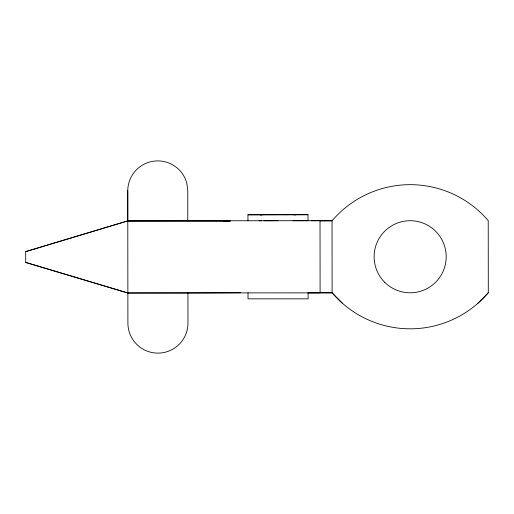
<?xml version="1.0" encoding="UTF-8"?>
<svg xmlns="http://www.w3.org/2000/svg" width="514" height="514" viewBox="0 0 514 514"><rect width="100%" height="100%" fill="white"/><g stroke="black" fill="none" stroke-linecap="round" stroke-linejoin="round"><path stroke-width="0.77" d="M230.156 221.039L187.777 220.943L187.783 190.553L186.794 183.106A30.037 30.037 0 0 0 127.761 190.553L127.902 323.12A30.037 30.037 0 0 0 157.971 353.124A30.037 30.037 0 0 0 187.97 323.055L187.938 292.999L240.758 292.723M308.882 292.723L332.115 292.8L342.491 303.331M477.93 303.279L488.3 292.736A102.62 102.62 0 0 1 332.115 292.8M187.938 292.999L127.87 293.064L25.713 262.468L25.7 251.584L127.787 220.84L320.023 220.699L320.1 292.781L308.085 292.871M25.7 251.654L127.774 220.949L230.002 220.84M247.947 220.802L247.941 214.794L308.014 214.717L308.021 220.731L292.999 220.718M223.796 221.071L230.214 221.014M311.208 220.763L320.023 220.699M259.075 220.763L261.408 220.757M263.952 220.757L277.984 220.731M320.023 220.827L332.031 220.814A102.62 102.62 0 0 1 488.223 220.609L488.3 292.736M285.752 214.717L308.014 214.717M286.985 214.73L247.941 214.794M320.023 220.782L332.031 220.776L332.115 292.864L127.87 292.922L25.713 262.397M187.777 220.943L127.774 220.949L127.755 190.553M308.092 292.813L308.092 298.84L248.018 298.84L248.018 292.813M260.566 214.768L259.955 214.775L262.371 214.781L260.566 214.768M296 214.736L293.584 214.749L296 214.736M384.697 282.263A36.044 36.044 0 0 0 444.983 266.046A36.044 36.044 0 0 0 400.798 221.945A36.044 36.044 0 0 0 384.697 282.263"/></g></svg>
